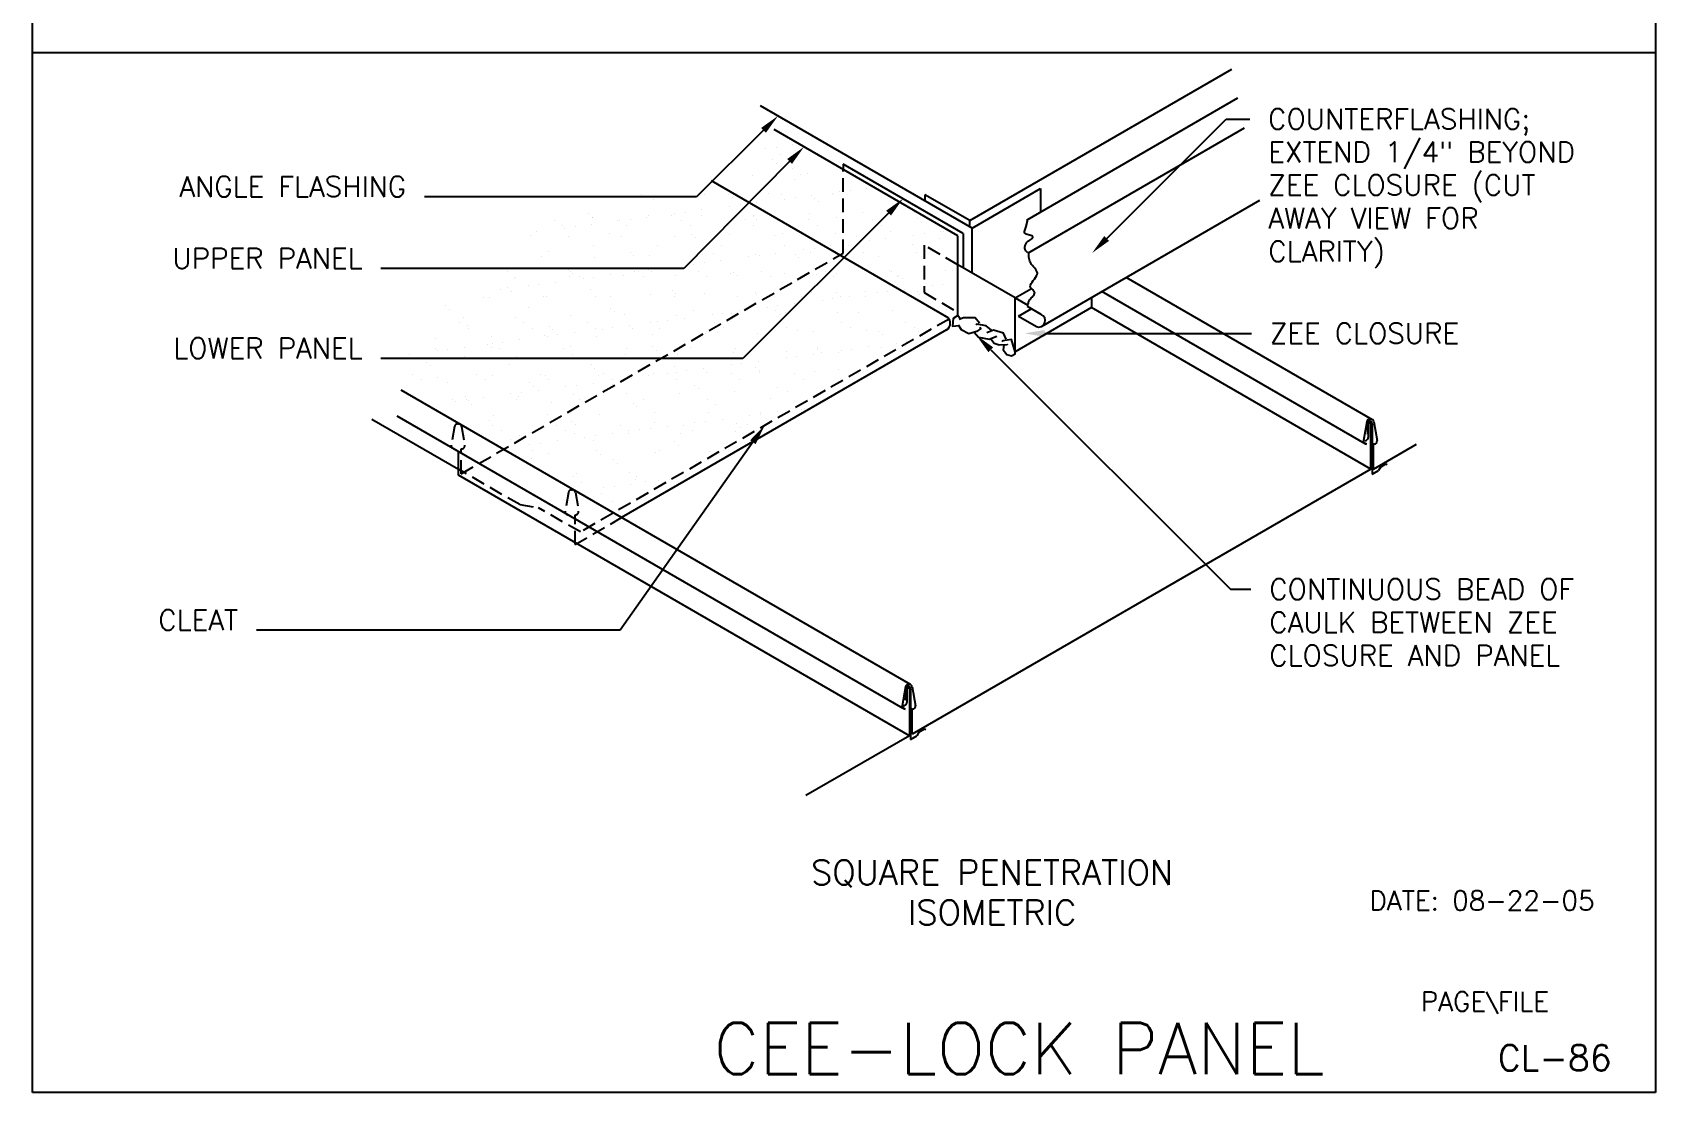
# Model space of a CAD drawing. Extents: x 0 to 79, y 0 to 105.
# Drawn here: x 0 to 79.4, y 0 to 51.8 of the extents above; entities that cross this region are included whole.
import ezdxf
from ezdxf.enums import TextEntityAlignment as Align

# ---------------------------------------------------------------- set-up
doc = ezdxf.new("R2010")
doc.units = 0
doc.header["$LTSCALE"] = 1.33333
doc.header["$MEASUREMENT"] = 0
doc.linetypes.add('HIDDENX2', pattern=[0.75, 0.5, -0.25])
doc.layers.get('0').update_dxf_attribs({"linetype": 'CONTINUOUS'})
for name, color, linetype in [('1', 7, 'CONTINUOUS'), ('BORDER', 7, 'CONTINUOUS'), ('CMP-FLSH', 7, 'CONTINUOUS'), ('DIM-TXT', 7, 'CONTINUOUS')]:
    doc.layers.add(name, color=color, linetype=linetype)
doc.styles.add('AU101S01', font='SIMPLEX.SHX')
doc.styles.add('ROMANS', font='romans', dxfattribs={"height": 1})

# ---------------------------------------------------------------- blocks, each defined once
blk = doc.blocks.new('*X1')
at = {"color": 0, "linetype": 'CONTINUOUS'}
for p, q in [((35.871, 46.149), (35.871, 46.149)), ((36.392, 46.217), (36.392, 46.217)), ((37.205, 46.325), (37.205, 46.325)), ((36.21, 45.603), (36.21, 45.603)), ((36.394, 45.434), (36.394, 45.434)), ((36.582, 45.847), (36.582, 45.847)), ((35.233, 44.812), (35.233, 44.812)), ((37.173, 45.17), (37.173, 45.17)), ((37.264, 44.637), (37.264, 44.637)), ((37.595, 44.901), (37.595, 44.901)), ((37.934, 44.909), (37.934, 44.909)), ((29.77, 43.917), (29.77, 43.917)), ((30.198, 43.847), (30.198, 43.847)), ((30.382, 43.679), (30.382, 43.679)), ((31.326, 43.789), (31.326, 43.789)), ((32.885, 43.923), (32.885, 43.923)), ((34.027, 43.886), (34.027, 43.886)), ((34.258, 43.759), (34.258, 43.759)), ((35.999, 43.929), (35.999, 43.929)), ((36.645, 43.92), (36.645, 43.92)), ((36.793, 43.681), (36.793, 43.681)), ((37.314, 43.75), (37.314, 43.75)), ((38.127, 43.857), (38.127, 43.857)), ((38.26, 43.725), (38.26, 43.725)), ((39.113, 43.934), (39.113, 43.934)), ((39.203, 43.908), (39.203, 43.908)), ((39.485, 44.036), (39.485, 44.036)), ((40.006, 44.104), (40.006, 44.104)), ((40.818, 44.211), (40.818, 44.211)), ((27.192, 42.97), (27.192, 42.97)), ((31.252, 42.881), (31.252, 42.881)), ((31.41, 42.972), (31.41, 42.972)), ((31.93, 43.041), (31.93, 43.041)), ((32.738, 42.897), (32.738, 42.897)), ((32.743, 43.148), (32.743, 43.148)), ((34.101, 43.327), (34.101, 43.327)), ((34.622, 43.395), (34.622, 43.395)), ((35.296, 42.885), (35.296, 42.885)), ((35.435, 43.502), (35.435, 43.502)), ((37.997, 42.982), (37.997, 42.982)), ((38.444, 43.556), (38.444, 43.556)), ((40.615, 43.016), (40.615, 43.016)), ((43.173, 43.003), (43.173, 43.003)), ((24.668, 42.085), (24.668, 42.085)), ((25.524, 42.643), (25.524, 42.643)), ((25.946, 42.375), (25.946, 42.375)), ((26.026, 42.264), (26.026, 42.264)), ((26.547, 42.332), (26.547, 42.332)), ((27.36, 42.439), (27.36, 42.439)), ((27.376, 42.801), (27.376, 42.801)), ((27.42, 42.767), (27.42, 42.767)), ((28.638, 42.649), (28.638, 42.649)), ((28.718, 42.618), (28.718, 42.618)), ((29.06, 42.38), (29.06, 42.38)), ((29.238, 42.687), (29.238, 42.687)), ((30.051, 42.794), (30.051, 42.794)), ((30.12, 42.864), (30.12, 42.864)), ((31.752, 42.655), (31.752, 42.655)), ((32.174, 42.386), (32.174, 42.386)), ((34.867, 42.66), (34.867, 42.66)), ((35.253, 42.847), (35.253, 42.847)), ((35.288, 42.392), (35.288, 42.392)), ((35.438, 42.678), (35.438, 42.678)), ((37.981, 42.666), (37.981, 42.666)), ((38.402, 42.397), (38.402, 42.397)), ((39.314, 42.759), (39.314, 42.759)), ((41.095, 42.672), (41.095, 42.672)), ((41.517, 42.403), (41.517, 42.403)), ((43.315, 42.724), (43.315, 42.724)), ((43.5, 42.555), (43.5, 42.555)), ((44.432, 42.098), (44.432, 42.098)), ((44.584, 42.111), (44.584, 42.111)), ((24.37, 41.923), (24.37, 41.923)), ((26.214, 41.841), (26.214, 41.841)), ((27.464, 41.408), (27.464, 41.408)), ((28.246, 42.004), (28.246, 42.004)), ((28.831, 41.875), (28.831, 41.875)), ((30.578, 41.413), (30.578, 41.413)), ((31.389, 41.862), (31.389, 41.862)), ((32.247, 41.969), (32.247, 41.969)), ((32.432, 41.8), (32.432, 41.8)), ((33.692, 41.419), (33.692, 41.419)), ((34.09, 41.96), (34.09, 41.96)), ((36.308, 41.881), (36.308, 41.881)), ((36.708, 41.993), (36.708, 41.993)), ((36.806, 41.424), (36.806, 41.424)), ((39.049, 41.389), (39.049, 41.389)), ((39.266, 41.981), (39.266, 41.981)), ((39.921, 41.43), (39.921, 41.43)), ((40.309, 41.847), (40.309, 41.847)), ((40.407, 41.568), (40.407, 41.568)), ((40.494, 41.678), (40.494, 41.678)), ((40.928, 41.636), (40.928, 41.636)), ((41.74, 41.743), (41.74, 41.743)), ((41.967, 42.078), (41.967, 42.078)), ((43.035, 41.436), (43.035, 41.436)), ((43.099, 41.922), (43.099, 41.922)), ((43.619, 41.991), (43.619, 41.991)), ((44.37, 41.758), (44.37, 41.758)), ((24.924, 40.852), (24.924, 40.852)), ((25.24, 41.126), (25.24, 41.126)), ((27.483, 40.84), (27.483, 40.84)), ((29.241, 41.092), (29.241, 41.092)), ((29.426, 40.923), (29.426, 40.923)), ((30.183, 40.937), (30.183, 40.937)), ((32.332, 40.505), (32.332, 40.505)), ((32.801, 40.97), (32.801, 40.97)), ((32.852, 40.573), (32.852, 40.573)), ((33.302, 41.003), (33.302, 41.003)), ((33.665, 40.68), (33.665, 40.68)), ((35.023, 40.859), (35.023, 40.859)), ((35.359, 40.958), (35.359, 40.958)), ((35.544, 40.928), (35.544, 40.928)), ((36.357, 41.035), (36.357, 41.035)), ((37.303, 40.969), (37.303, 40.969)), ((37.487, 40.8), (37.487, 40.8)), ((37.715, 41.213), (37.715, 41.213)), ((38.06, 41.055), (38.06, 41.055)), ((38.236, 41.282), (38.236, 41.282)), ((40.678, 41.089), (40.678, 41.089)), ((41.364, 40.88), (41.364, 40.88)), ((43.236, 41.077), (43.236, 41.077)), ((23.218, 40.134), (23.218, 40.134)), ((23.576, 39.817), (23.576, 39.817)), ((23.639, 39.865), (23.639, 39.865)), ((26.235, 40.214), (26.235, 40.214)), ((26.277, 39.914), (26.277, 39.914)), ((26.332, 40.139), (26.332, 40.139)), ((26.419, 40.045), (26.419, 40.045)), ((26.753, 39.871), (26.753, 39.871)), ((26.948, 39.796), (26.948, 39.796)), ((27.469, 39.864), (27.469, 39.864)), ((28.282, 39.971), (28.282, 39.971)), ((28.894, 39.948), (28.894, 39.948)), ((29.446, 40.145), (29.446, 40.145)), ((29.64, 40.15), (29.64, 40.15)), ((29.868, 39.876), (29.868, 39.876)), ((30.16, 40.219), (30.16, 40.219)), ((30.296, 40.126), (30.296, 40.126)), ((30.973, 40.326), (30.973, 40.326)), ((31.452, 39.936), (31.452, 39.936)), ((32.56, 40.151), (32.56, 40.151)), ((32.982, 39.882), (32.982, 39.882)), ((34.153, 40.033), (34.153, 40.033)), ((34.297, 40.091), (34.297, 40.091)), ((34.481, 39.922), (34.481, 39.922)), ((35.674, 40.156), (35.674, 40.156)), ((36.096, 39.888), (36.096, 39.888)), ((36.771, 40.066), (36.771, 40.066)), ((38.357, 40.003), (38.357, 40.003)), ((38.788, 40.162), (38.788, 40.162)), ((39.21, 39.893), (39.21, 39.893)), ((39.329, 40.054), (39.329, 40.054)), ((41.902, 40.167), (41.902, 40.167)), ((42.03, 40.151), (42.03, 40.151)), ((42.324, 39.899), (42.324, 39.899)), ((42.359, 39.968), (42.359, 39.968)), ((42.543, 39.8), (42.543, 39.8)), ((44.647, 40.185), (44.647, 40.185)), ((45.017, 40.173), (45.017, 40.173)), ((22.898, 39.263), (22.898, 39.263)), ((23.229, 39.336), (23.229, 39.336)), ((23.413, 39.167), (23.413, 39.167)), ((24.256, 39.442), (24.256, 39.442)), ((24.777, 39.51), (24.777, 39.51)), ((24.987, 38.925), (24.987, 38.925)), ((25.59, 39.617), (25.59, 39.617)), ((27.289, 39.248), (27.289, 39.248)), ((27.546, 38.913), (27.546, 38.913)), ((30.246, 39.01), (30.246, 39.01)), ((31.291, 39.214), (31.291, 39.214)), ((31.386, 38.909), (31.386, 38.909)), ((31.475, 39.045), (31.475, 39.045)), ((32.864, 39.044), (32.864, 39.044)), ((34.5, 38.915), (34.5, 38.915)), ((35.351, 39.125), (35.351, 39.125)), ((35.422, 39.031), (35.422, 39.031)), ((37.614, 38.92), (37.614, 38.92)), ((38.123, 39.129), (38.123, 39.129)), ((39.353, 39.091), (39.353, 39.091)), ((39.537, 38.922), (39.537, 38.922)), ((39.971, 38.921), (39.971, 38.921)), ((40.728, 38.926), (40.728, 38.926)), ((40.741, 39.162), (40.741, 39.162)), ((41.329, 39.1), (41.329, 39.1)), ((41.85, 39.169), (41.85, 39.169)), ((42.662, 39.276), (42.662, 39.276)), ((43.299, 39.15), (43.299, 39.15)), ((43.413, 39.002), (43.413, 39.002)), ((43.842, 38.932), (43.842, 38.932)), ((44.021, 39.454), (44.021, 39.454)), ((44.541, 39.523), (44.541, 39.523)), ((20.223, 38.459), (20.223, 38.459)), ((20.407, 38.29), (20.407, 38.29)), ((22.043, 38.892), (22.043, 38.892)), ((22.37, 38.892), (22.37, 38.892)), ((24.283, 38.37), (24.283, 38.37)), ((25.157, 38.898), (25.157, 38.898)), ((28.272, 38.903), (28.272, 38.903)), ((28.285, 38.336), (28.285, 38.336)), ((28.469, 38.167), (28.469, 38.167)), ((32.345, 38.247), (32.345, 38.247)), ((34.587, 38.212), (34.587, 38.212)), ((35.945, 38.391), (35.945, 38.391)), ((36.347, 38.213), (36.347, 38.213)), ((36.466, 38.46), (36.466, 38.46)), ((36.834, 38.139), (36.834, 38.139)), ((37.279, 38.567), (37.279, 38.567)), ((38.637, 38.746), (38.637, 38.746)), ((39.158, 38.814), (39.158, 38.814)), ((39.392, 38.127), (39.392, 38.127)), ((40.407, 38.125), (40.407, 38.125)), ((42.093, 38.224), (42.093, 38.224)), ((44.71, 38.258), (44.71, 38.258)), ((20.911, 37.624), (20.911, 37.624)), ((21.081, 37.903), (21.081, 37.903)), ((21.277, 37.493), (21.277, 37.493)), ((21.333, 37.355), (21.333, 37.355)), ((23.639, 37.89), (23.639, 37.89)), ((24.025, 37.629), (24.025, 37.629)), ((24.447, 37.361), (24.447, 37.361)), ((25.279, 37.458), (25.279, 37.458)), ((26.34, 37.988), (26.34, 37.988)), ((27.139, 37.635), (27.139, 37.635)), ((27.561, 37.366), (27.561, 37.366)), ((27.87, 37.328), (27.87, 37.328)), ((28.391, 37.397), (28.391, 37.397)), ((28.957, 38.021), (28.957, 38.021)), ((29.204, 37.504), (29.204, 37.504)), ((29.339, 37.37), (29.339, 37.37)), ((30.254, 37.641), (30.254, 37.641)), ((30.562, 37.683), (30.562, 37.683)), ((30.675, 37.372), (30.675, 37.372)), ((31.082, 37.751), (31.082, 37.751)), ((31.515, 38.009), (31.515, 38.009)), ((31.895, 37.858), (31.895, 37.858)), ((33.254, 38.037), (33.254, 38.037)), ((33.34, 37.335), (33.34, 37.335)), ((33.368, 37.646), (33.368, 37.646)), ((33.774, 38.105), (33.774, 38.105)), ((33.789, 37.378), (33.789, 37.378)), ((34.216, 38.106), (34.216, 38.106)), ((36.482, 37.652), (36.482, 37.652)), ((36.531, 38.044), (36.531, 38.044)), ((36.904, 37.383), (36.904, 37.383)), ((39.596, 37.658), (39.596, 37.658)), ((40.018, 37.389), (40.018, 37.389)), ((42.71, 37.663), (42.71, 37.663)), ((43.132, 37.395), (43.132, 37.395)), ((44.408, 38.09), (44.408, 38.09)), ((44.593, 37.921), (44.593, 37.921)), ((19.732, 36.868), (19.732, 36.868)), ((22.272, 36.58), (22.272, 36.58)), ((22.433, 36.965), (22.433, 36.965)), ((22.487, 36.619), (22.487, 36.619)), ((23.007, 36.688), (23.007, 36.688)), ((23.82, 36.795), (23.82, 36.795)), ((25.05, 36.998), (25.05, 36.998)), ((25.178, 36.974), (25.178, 36.974)), ((25.463, 37.289), (25.463, 37.289)), ((25.699, 37.042), (25.699, 37.042)), ((26.512, 37.149), (26.512, 37.149)), ((27.609, 36.986), (27.609, 36.986)), ((30.309, 37.083), (30.309, 37.083)), ((32.927, 37.117), (32.927, 37.117)), ((33.525, 37.166), (33.525, 37.166)), ((35.485, 37.104), (35.485, 37.104)), ((37.401, 37.247), (37.401, 37.247)), ((38.186, 37.202), (38.186, 37.202)), ((40.804, 37.235), (40.804, 37.235)), ((41.402, 37.213), (41.402, 37.213)), ((41.587, 37.044), (41.587, 37.044)), ((42.251, 36.632), (42.251, 36.632)), ((42.772, 36.701), (42.772, 36.701)), ((43.362, 37.223), (43.362, 37.223)), ((43.584, 36.808), (43.584, 36.808)), ((18.437, 36.086), (18.437, 36.086)), ((18.526, 35.942), (18.526, 35.942)), ((19.737, 36.382), (19.737, 36.382)), ((19.795, 36.265), (19.795, 36.265)), ((20.315, 36.334), (20.315, 36.334)), ((21.128, 36.441), (21.128, 36.441)), ((21.144, 35.976), (21.144, 35.976)), ((22.457, 36.412), (22.457, 36.412)), ((22.851, 36.388), (22.851, 36.388)), ((23.702, 35.963), (23.702, 35.963)), ((25.965, 36.394), (25.965, 36.394)), ((26.333, 36.492), (26.333, 36.492)), ((26.403, 36.061), (26.403, 36.061)), ((29.02, 36.094), (29.02, 36.094)), ((29.079, 36.399), (29.079, 36.399)), ((30.334, 36.458), (30.334, 36.458)), ((30.519, 36.289), (30.519, 36.289)), ((31.578, 36.082), (31.578, 36.082)), ((32.193, 36.405), (32.193, 36.405)), ((34.279, 36.179), (34.279, 36.179)), ((34.395, 36.369), (34.395, 36.369)), ((35.308, 36.411), (35.308, 36.411)), ((35.509, 35.745), (35.509, 35.745)), ((36.867, 35.923), (36.867, 35.923)), ((36.897, 36.213), (36.897, 36.213)), ((37.388, 35.992), (37.388, 35.992)), ((38.201, 36.099), (38.201, 36.099)), ((38.396, 36.335), (38.396, 36.335)), ((38.422, 36.416), (38.422, 36.416)), ((38.581, 36.166), (38.581, 36.166)), ((39.455, 36.2), (39.455, 36.2)), ((39.559, 36.278), (39.559, 36.278)), ((40.08, 36.346), (40.08, 36.346)), ((40.893, 36.453), (40.893, 36.453)), ((41.536, 36.422), (41.536, 36.422)), ((42.156, 36.298), (42.156, 36.298)), ((42.457, 36.247), (42.457, 36.247)), ((18.605, 35.114), (18.605, 35.114)), ((19.266, 35.703), (19.266, 35.703)), ((19.451, 35.534), (19.451, 35.534)), ((19.795, 34.941), (19.795, 34.941)), ((21.719, 35.12), (21.719, 35.12)), ((22.496, 35.038), (22.496, 35.038)), ((23.327, 35.614), (23.327, 35.614)), ((24.833, 35.125), (24.833, 35.125)), ((25.113, 35.071), (25.113, 35.071)), ((27.328, 35.58), (27.328, 35.58)), ((27.513, 35.411), (27.513, 35.411)), ((27.672, 35.059), (27.672, 35.059)), ((27.947, 35.131), (27.947, 35.131)), ((30.126, 35.036), (30.126, 35.036)), ((30.372, 35.157), (30.372, 35.157)), ((31.061, 35.137), (31.061, 35.137)), ((31.389, 35.492), (31.389, 35.492)), ((31.484, 35.215), (31.484, 35.215)), ((32.004, 35.283), (32.004, 35.283)), ((32.817, 35.39), (32.817, 35.39)), ((32.99, 35.19), (32.99, 35.19)), ((34.175, 35.142), (34.175, 35.142)), ((34.176, 35.569), (34.176, 35.569)), ((34.696, 35.638), (34.696, 35.638)), ((35.39, 35.457), (35.39, 35.457)), ((35.548, 35.178), (35.548, 35.178)), ((35.574, 35.288), (35.574, 35.288)), ((37.289, 35.148), (37.289, 35.148)), ((38.249, 35.275), (38.249, 35.275)), ((39.451, 35.369), (39.451, 35.369)), ((40.404, 35.154), (40.404, 35.154)), ((40.867, 35.308), (40.867, 35.308)), ((19.026, 34.845), (19.026, 34.845)), ((20.321, 34.737), (20.321, 34.737)), ((22.14, 34.851), (22.14, 34.851)), ((23.409, 34.152), (23.409, 34.152)), ((23.929, 34.22), (23.929, 34.22)), ((24.322, 34.702), (24.322, 34.702)), ((24.506, 34.533), (24.506, 34.533)), ((24.742, 34.327), (24.742, 34.327)), ((25.255, 34.857), (25.255, 34.857)), ((26.1, 34.506), (26.1, 34.506)), ((26.621, 34.575), (26.621, 34.575)), ((27.434, 34.682), (27.434, 34.682)), ((28.369, 34.862), (28.369, 34.862)), ((28.383, 34.614), (28.383, 34.614)), ((28.792, 34.86), (28.792, 34.86)), ((29.083, 34.167), (29.083, 34.167)), ((29.313, 34.929), (29.313, 34.929)), ((31.483, 34.868), (31.483, 34.868)), ((31.641, 34.155), (31.641, 34.155)), ((32.384, 34.58), (32.384, 34.58)), ((32.568, 34.411), (32.568, 34.411)), ((34.342, 34.252), (34.342, 34.252)), ((34.597, 34.874), (34.597, 34.874)), ((36.444, 34.491), (36.444, 34.491)), ((36.96, 34.286), (36.96, 34.286)), ((37.711, 34.879), (37.711, 34.879)), ((18.589, 34.015), (18.589, 34.015)), ((19.359, 33.618), (19.359, 33.618)), ((20.544, 33.878), (20.544, 33.878)), ((20.717, 33.797), (20.717, 33.797)), ((21.207, 34.049), (21.207, 34.049)), ((21.237, 33.866), (21.237, 33.866)), ((21.316, 33.825), (21.316, 33.825)), ((21.5, 33.656), (21.5, 33.656)), ((22.05, 33.973), (22.05, 33.973)), ((23.659, 33.884), (23.659, 33.884)), ((23.765, 34.037), (23.765, 34.037)), ((25.376, 33.736), (25.376, 33.736)), ((26.466, 34.134), (26.466, 34.134)), ((26.773, 33.89), (26.773, 33.89)), ((29.378, 33.702), (29.378, 33.702)), ((29.562, 33.533), (29.562, 33.533)), ((29.887, 33.895), (29.887, 33.895)), ((33.001, 33.901), (33.001, 33.901)), ((33.438, 33.613), (33.438, 33.613)), ((36.115, 33.907), (36.115, 33.907)), ((37.44, 33.579), (37.44, 33.579)), ((37.624, 33.41), (37.624, 33.41)), ((37.789, 33.456), (37.789, 33.456)), ((22.37, 32.859), (22.37, 32.859)), ((22.526, 32.616), (22.526, 32.616)), ((22.559, 33.111), (22.559, 33.111)), ((25.176, 33.145), (25.176, 33.145)), ((25.641, 32.621), (25.641, 32.621)), ((26.372, 32.824), (26.372, 32.824)), ((26.556, 32.655), (26.556, 32.655)), ((27.735, 33.132), (27.735, 33.132)), ((28.755, 32.627), (28.755, 32.627)), ((30.432, 32.736), (30.432, 32.736)), ((30.435, 33.23), (30.435, 33.23)), ((31.048, 32.568), (31.048, 32.568)), ((31.869, 32.633), (31.869, 32.633)), ((32.406, 32.747), (32.406, 32.747)), ((32.926, 32.815), (32.926, 32.815)), ((33.053, 33.263), (33.053, 33.263)), ((33.739, 32.923), (33.739, 32.923)), ((34.434, 32.701), (34.434, 32.701)), ((34.983, 32.638), (34.983, 32.638)), ((35.098, 33.101), (35.098, 33.101)), ((35.611, 33.251), (35.611, 33.251)), ((35.618, 33.17), (35.618, 33.17)), ((36.431, 33.277), (36.431, 33.277)), ((22.948, 32.347), (22.948, 32.347)), ((23.366, 31.947), (23.366, 31.947)), ((23.55, 31.778), (23.55, 31.778)), ((23.828, 32.11), (23.828, 32.11)), ((25.664, 31.859), (25.664, 31.859)), ((26.062, 32.353), (26.062, 32.353)), ((26.529, 32.207), (26.529, 32.207)), ((27.022, 32.038), (27.022, 32.038)), ((27.426, 31.858), (27.426, 31.858)), ((27.543, 32.107), (27.543, 32.107)), ((28.356, 32.214), (28.356, 32.214)), ((29.146, 32.24), (29.146, 32.24)), ((29.176, 32.358), (29.176, 32.358)), ((29.714, 32.393), (29.714, 32.393)), ((30.235, 32.461), (30.235, 32.461)), ((31.427, 31.824), (31.427, 31.824)), ((31.704, 32.228), (31.704, 32.228)), ((32.291, 32.364), (32.291, 32.364)), ((34.405, 32.326), (34.405, 32.326)), ((34.618, 32.533), (34.618, 32.533)), ((35.405, 32.37), (35.405, 32.37)), ((22.972, 31.505), (22.972, 31.505)), ((24.331, 31.684), (24.331, 31.684)), ((24.42, 30.98), (24.42, 30.98)), ((24.466, 31.38), (24.466, 31.38)), ((24.851, 31.752), (24.851, 31.752)), ((25.239, 31.218), (25.239, 31.218)), ((27.58, 31.385), (27.58, 31.385)), ((27.798, 31.206), (27.798, 31.206)), ((30.498, 31.303), (30.498, 31.303)), ((30.694, 31.391), (30.694, 31.391)), ((31.612, 31.655), (31.612, 31.655)), ((33.116, 31.336), (33.116, 31.336)), ((33.809, 31.397), (33.809, 31.397)), ((26.592, 30.28), (26.592, 30.28)), ((28.421, 30.946), (28.421, 30.946)), ((28.606, 30.777), (28.606, 30.777)), ((29.209, 30.314), (29.209, 30.314)), ((31.767, 30.301), (31.767, 30.301)), ((32.482, 30.858), (32.482, 30.858)), ((26.448, 30.117), (26.448, 30.117)), ((26.87, 29.848), (26.87, 29.848)), ((27.944, 29.57), (27.944, 29.57)), ((28.465, 29.639), (28.465, 29.639)), ((29.278, 29.746), (29.278, 29.746)), ((29.476, 29.98), (29.476, 29.98)), ((29.562, 30.123), (29.562, 30.123)), ((29.984, 29.854), (29.984, 29.854)), ((30.636, 29.925), (30.636, 29.925)), ((31.157, 29.993), (31.157, 29.993)), ((31.97, 30.1), (31.97, 30.1)), ((27.861, 29.279), (27.861, 29.279)), ((28.388, 28.881), (28.388, 28.881)), ((30.471, 29.068), (30.471, 29.068)), ((30.561, 29.376), (30.561, 29.376)), ((29.272, 28.387), (29.272, 28.387))]:
    blk.add_line(p, q, dxfattribs=at)

msp = doc.modelspace()

# ---------------------------------------------------------------- linework, layer by layer
at = {"color": 5, "linetype": 'CONTINUOUS'}
for p, q in [((0, 0), (0, 104.7)), ((79.4, 104.7), (79.4, 0)), ((0, 50.85), (79.4, 50.85)), ((79.4, 0), (0, 0))]:
    msp.add_line(p, q, dxfattribs=at)
at = {"layer": 'CMP-FLSH', "color": 1, "linetype": 'CONTINUOUS'}
for p, q in [((45.857, 42.625), (58.675, 50.025)), ((48.659, 42.671), (58.974, 48.626)), ((45.969, 42.263), (35.612, 48.243)), ((45.265, 41.889), (36.284, 47.075)), ((48.688, 41.042), (59.287, 47.161)), ((45.524, 42.005), (39.653, 45.395)), ((39.653, 45.395), (39.653, 45.092)), ((44.714, 37.931), (33.223, 44.565)), ((45.857, 42.625), (43.659, 43.893)), ((43.659, 43.893), (43.659, 43.591)), ((45.969, 42.263), (49.307, 44.19)), ((49.307, 44.19), (49.307, 43.045)), ((49.359, 37.455), (60.043, 43.623)), ((45.857, 42.383), (45.857, 42.625)), ((45.969, 40.073), (45.969, 42.263)), ((45.265, 37.987), (45.265, 41.889)), ((45.524, 42.005), (45.524, 40.322)), ((48.071, 38.852), (45.265, 40.472)), ((65.554, 32.89), (53.504, 39.848)), ((48.071, 38.852), (48.865, 39.31)), ((65.194, 31.722), (52.312, 39.16)), ((48.071, 36.219), (48.071, 38.852)), ((48.071, 38.852), (48.688, 38.496)), ((51.803, 38.374), (48.071, 36.219)), ((48.235, 37.954), (48.864, 38.317)), ((49.343, 38.041), (48.684, 38.421)), ((51.803, 38.866), (51.803, 38.374)), ((65.476, 30.48), (51.803, 38.374)), ((48.235, 37.954), (49.113, 37.447)), ((44.714, 37.281), (28.819, 28.105)), ((42.959, 19.942), (18.029, 34.335)), ((16.607, 32.918), (20.848, 30.47)), ((42.59, 18.779), (17.849, 33.063)), ((65.279, 32.794), (65.118, 31.873)), ((65.323, 32.247), (65.323, 32.699)), ((65.492, 32.779), (65.331, 32.873)), ((65.36, 32.069), (65.36, 32.708)), ((65.448, 32.761), (65.39, 32.794)), ((65.404, 32.803), (65.405, 32.803)), ((65.424, 32.916), (65.471, 32.916)), ((65.476, 30.48), (65.476, 32.708)), ((65.531, 32.699), (65.531, 30.225)), ((65.616, 32.794), (65.776, 31.873)), ((65.263, 31.701), (65.147, 31.768)), ((20.848, 30.179), (20.848, 31.331)), ((65.605, 31.701), (65.531, 31.743)), ((65.605, 30.48), (65.605, 31.701)), ((65.631, 31.701), (65.605, 31.701)), ((65.605, 30.48), (67.702, 31.691)), ((42.901, 17.446), (20.848, 30.179)), ((65.476, 30.48), (43.029, 17.52)), ((65.531, 30.225), (65.843, 30.405)), ((65.938, 30.58), (65.843, 30.405)), ((65.938, 30.58), (66.21, 30.737)), ((66.21, 30.737), (66.276, 30.703)), ((42.917, 19.819), (42.756, 19.913)), ((42.849, 19.956), (42.895, 19.956)), ((42.704, 19.834), (42.543, 18.913)), ((42.737, 19.206), (42.601, 19.285)), ((42.747, 19.287), (42.747, 19.739)), ((42.784, 19.109), (42.784, 19.748)), ((42.872, 19.801), (42.815, 19.834)), ((42.901, 19.748), (42.901, 17.446)), ((42.956, 19.739), (42.956, 17.265)), ((43.04, 19.834), (43.201, 18.913)), ((42.613, 18.903), (42.545, 18.943)), ((43.029, 18.741), (42.956, 18.783)), ((43.029, 17.52), (43.029, 18.741)), ((43.362, 17.62), (43.268, 17.445)), ((43.362, 17.62), (43.634, 17.777)), ((43.634, 17.777), (43.701, 17.743)), ((42.901, 17.446), (37.833, 14.52)), ((42.956, 17.265), (43.268, 17.445))]:
    msp.add_line(p, q, dxfattribs=at)
at = {"layer": 'CMP-FLSH', "color": 9, "linetype": 'HIDDENX2'}
for p, q in [((39.653, 41.035), (39.653, 45.129)), ((45.265, 40.472), (43.617, 41.423)), ((43.617, 41.423), (43.617, 39.106)), ((20.976, 30.252), (39.653, 41.035)), ((43.617, 39.106), (45.265, 38.155)), ((44.837, 37.816), (26.802, 27.404)), ((20.651, 32.567), (20.49, 31.646)), ((20.796, 32.688), (20.843, 32.688)), ((20.987, 32.567), (21.148, 31.646)), ((20.976, 30.252), (20.976, 31.476)), ((23.835, 28.745), (20.848, 30.47)), ((26.366, 29.463), (26.413, 29.463)), ((23.835, 28.745), (24.763, 28.581)), ((26.221, 29.341), (26.06, 28.42)), ((26.557, 29.341), (26.718, 28.42)), ((26.802, 27.404), (24.763, 28.581)), ((26.546, 26.793), (26.546, 28.248)), ((26.546, 26.793), (28.819, 28.105))]:
    msp.add_line(p, q, dxfattribs=at)
at = {"layer": 'CMP-FLSH', "color": 14, "linetype": 'CONTINUOUS'}
for p, q in [((39.653, 41.079), (39.653, 41.079)), ((42.828, 19.843), (42.83, 19.843)), ((42.688, 18.741), (42.572, 18.808)), ((43.056, 18.741), (43.029, 18.741))]:
    msp.add_line(p, q, dxfattribs=at)
at = {"layer": 'CMP-FLSH', "color": 1, "linetype": 'CONTINUOUS'}
for points in [[(48.673, 41.067, 0), (48.655, 41.083, 0), (48.637, 41.102, 0), (48.618, 41.126, 0), (48.601, 41.153, 0), (48.584, 41.181, 0), (48.57, 41.209, 0), (48.558, 41.237, 0), (48.55, 41.262, 0), (48.545, 41.285, 0), (48.545, 41.311, 0), (48.549, 41.342, 0), (48.556, 41.374, 0), (48.566, 41.409, 0), (48.578, 41.443, 0), (48.592, 41.477, 0), (48.606, 41.508, 0), (48.62, 41.536, 0), (48.634, 41.559, 0), (48.66, 41.588, 0), (48.698, 41.617, 0), (48.743, 41.646, 0), (48.792, 41.675, 0), (48.84, 41.705, 0), (48.883, 41.735, 0), (48.918, 41.767, 0), (48.939, 41.799, 0), (48.944, 41.833, 0), (48.928, 41.864, 0), (48.893, 41.888, 0), (48.845, 41.906, 0), (48.787, 41.921, 0), (48.726, 41.934, 0), (48.667, 41.948, 0), (48.613, 41.965, 0), (48.571, 41.987, 0), (48.545, 42.015, 0), (48.535, 42.051, 0), (48.536, 42.093, 0), (48.545, 42.14, 0), (48.559, 42.191, 0), (48.577, 42.243, 0), (48.595, 42.294, 0), (48.613, 42.343, 0), (48.626, 42.387, 0), (48.634, 42.426, 0)], [(48.634, 42.426, 0), (48.672, 42.603, 0), (48.659, 42.671, 0)], [(48.684, 38.421, 0), (48.688, 38.45, 0), (48.693, 38.484, 0), (48.701, 38.521, 0), (48.71, 38.559, 0), (48.72, 38.598, 0), (48.732, 38.635, 0), (48.743, 38.671, 0), (48.755, 38.703, 0), (48.767, 38.73, 0), (48.789, 38.765, 0), (48.82, 38.804, 0), (48.857, 38.845, 0), (48.897, 38.887, 0), (48.937, 38.93, 0), (48.974, 38.973, 0), (49.004, 39.015, 0), (49.025, 39.056, 0), (49.033, 39.095, 0), (49.026, 39.128, 0), (49.006, 39.163, 0), (48.977, 39.199, 0), (48.942, 39.236, 0), (48.906, 39.273, 0), (48.871, 39.31, 0), (48.841, 39.346, 0), (48.82, 39.381, 0), (48.811, 39.414, 0), (48.821, 39.478, 0), (48.853, 39.547, 0), (48.9, 39.62, 0), (48.957, 39.696, 0), (49.018, 39.772, 0), (49.075, 39.847, 0), (49.123, 39.92, 0), (49.155, 39.989, 0), (49.166, 40.053, 0), (49.154, 40.11, 0), (49.125, 40.17, 0), (49.082, 40.233, 0), (49.032, 40.297, 0), (48.977, 40.362, 0), (48.924, 40.426, 0), (48.875, 40.488, 0), (48.836, 40.546, 0), (48.811, 40.601, 0), (48.797, 40.648, 0), (48.78, 40.708, 0), (48.763, 40.776, 0), (48.748, 40.848, 0), (48.739, 40.918, 0), (48.736, 40.983, 0), (48.743, 41.039, 0), (48.761, 41.08, 0), (48.793, 41.102, 0)]]:
    msp.add_polyline3d(points, dxfattribs=at)
at = {"layer": 'CMP-FLSH', "color": 6, "linetype": 'CONTINUOUS'}
for points in [[(45.392, 37.815, 0), (45.263, 37.993, 0), (45.036, 37.848, 0), (45.004, 37.459, 0), (45.328, 37.493, 0), (45.328, 37.493, 0)], [(45.293, 37.54, 0), (45.429, 37.306, 0), (45.806, 37.108, 0), (46.25, 37.24, 0), (46.386, 37.333, 0), (46.364, 37.414, 0)], [(46.326, 37.614, 0), (46.109, 37.867, 0), (45.554, 37.877, 0), (45.332, 37.792, 0), (45.332, 37.792, 0)], [(46.919, 37.267, 0), (46.66, 37.489, 0), (46.196, 37.569, 0), (46.164, 37.514, 0)], [(46.069, 37.168, 0), (46.273, 36.935, 0), (46.797, 36.831, 0), (47.184, 36.971, 0), (47.184, 36.971, 0)], [(47.632, 36.833, 0), (47.502, 37.122, 0), (47.016, 37.267, 0), (46.692, 37.133, 0), (46.692, 37.133, 0)], [(46.888, 36.854, 0), (47.047, 36.636, 0), (47.297, 36.55, 0), (47.684, 36.565, 0), (47.684, 36.55, 0)], [(48.071, 36.219, 0), (47.891, 36.822, 0), (47.47, 36.756, 0), (47.438, 36.7, 0)], [(47.525, 36.542, 0), (47.479, 36.308, 0), (47.661, 36.082, 0), (47.889, 36.011, 0), (48.071, 36.121, 0), (48.071, 36.245, 0), (48.071, 36.245, 0)]]:
    msp.add_polyline3d(points, dxfattribs=at)
at = {"layer": 'CMP-FLSH', "color": 1, "linetype": 'CONTINUOUS'}
for centre, radius, start, end in [((44.526, 37.606), 0.375, 299.99991, 59.99999), ((49.227, 37.744), 0.318, 249.01749, 68.53971), ((65.424, 32.769), 0.147, 90.00071, 170.10298), ((65.426, 32.699), 0.104, 90.00389, 180.00032), ((65.418, 32.708), 0.0583, 0.01499, 179.98501), ((65.428, 32.699), 0.104, 0.01047, 89.99163), ((65.471, 32.769), 0.147, 9.90752, 89.99623), ((65.263, 31.848), 0.147, 170.09888, 270.00363), ((65.154, 32.067), 0.206, 279.85989, 0.74088), ((65.068, 32.238), 0.255, 343.59146, 1.94932), ((65.631, 31.848), 0.147, 269.99541, 9.90356), ((42.849, 19.809), 0.147, 90.00155, 170.09888), ((42.895, 19.809), 0.147, 9.90374, 89.99732), ((42.578, 19.107), 0.206, 279.86172, 0.73904), ((42.493, 19.278), 0.255, 343.57819, 1.96793), ((42.851, 19.739), 0.104, 90.00055, 179.99313), ((42.843, 19.748), 0.0583, 0.01874, 179.98126), ((42.852, 19.739), 0.104, 0.00688, 89.99523), ((42.688, 18.888), 0.147, 170.10416, 270.00133), ((43.056, 18.888), 0.147, 269.99729, 9.90317)]:
    msp.add_arc(centre, radius, start, end, dxfattribs=at)
at = {"layer": 'CMP-FLSH', "color": 9, "linetype": 'HIDDENX2'}
for centre, start, end in [((20.796, 32.541), 89.99392, 170.10726), ((20.843, 32.541), 9.89274, 90.00608), ((20.635, 31.62), 170.10201, 231.42704), ((21.003, 31.62), 259.42773, 9.89341), ((26.366, 29.316), 89.99917, 170.10201), ((26.413, 29.316), 9.89406, 90.00254), ((26.205, 28.395), 170.10569, 269.99808), ((26.573, 28.395), 270.00144, 9.89554)]:
    msp.add_arc(centre, 0.147, start, end, dxfattribs=at)
at = {"layer": 'DIM-TXT', "color": 3, "linetype": 'CONTINUOUS'}
for p, q in [((35.763, 47.042), (32.49, 43.792)), ((52.55, 41.756), (58.396, 47.595)), ((58.396, 47.595), (59.547, 47.595)), ((37.04, 45.521), (31.862, 40.281)), ((32.49, 43.792), (19.182, 43.792)), ((41.88, 42.994), (34.75, 35.892)), ((31.862, 40.281), (17.048, 40.281)), ((49.524, 37.115), (59.635, 37.115)), ((34.75, 35.892), (17.048, 35.892)), ((46.882, 36.314), (58.603, 24.606)), ((35.243, 31.793), (28.754, 22.6)), ((58.603, 24.606), (59.603, 24.606)), ((28.754, 22.6), (10.954, 22.6))]:
    msp.add_line(p, q, dxfattribs=at)
for points in [[(35.646, 47.16), (35.881, 46.923), (36.473, 47.746)], [(36.921, 45.638), (37.158, 45.404), (37.743, 46.232)], [(41.763, 43.112), (41.998, 42.876), (42.589, 43.7)], [(52.668, 41.638), (52.432, 41.874), (51.842, 41.049)], [(46.764, 36.196), (46.999, 36.432), (46.174, 37.021)], [(49.524, 36.948), (49.524, 37.282), (48.524, 37.115)], [(35.106, 31.889), (35.379, 31.697), (35.819, 32.61)]]:
    msp.add_solid(points, dxfattribs=at)

# ---------------------------------------------------------------- block references
msp.add_blockref('*X1', (0, 0), dxfattribs=at)

# ---------------------------------------------------------------- texts
at = {"layer": '1', "color": 7, "style": 'AU101S01'}
for s, p in [('DATE: 08-22-05', (65.403, 8.91)), ('PAGE\\FILE', (67.914, 3.978))]:
    msp.add_text(s, height=0.945, dxfattribs=at).set_placement(p)
at = {"layer": 'BORDER', "color": 3, "linetype": 'CONTINUOUS', "style": 'ROMANS'}
for s, p in [('SQUARE PENETRATION', (46.948, 10.159)), ('ISOMETRIC', (46.948, 8.203))]:
    msp.add_text(s, height=1.2085, dxfattribs=at).set_placement(p, align=Align.CENTER)
at = {"layer": 'BORDER', "color": 5, "style": 'ROMANS'}
msp.add_text('CEE-LOCK PANEL', height=2.5, dxfattribs=at).set_placement((48.261, 2.154), align=Align.MIDDLE)
at = {"layer": 'BORDER', "color": 2, "linetype": 'CONTINUOUS', "style": 'ROMANS'}
msp.add_text('CL-86', height=1.25, dxfattribs=at).set_placement((74.468, 1.695), align=Align.MIDDLE)
at = {"layer": 'DIM-TXT', "color": 3, "linetype": 'CONTINUOUS', "style": 'ROMANS'}
for s, p in [('COUNTERFLASHING;', (60.447, 47.095)), ('EXTEND 1/4" BEYOND', (60.457, 45.485)), ('ZEE CLOSURE (CUT', (60.457, 43.866)), ('AWAY VIEW FOR', (60.457, 42.247)), ('CLARITY)', (60.457, 40.628)), ('ZEE CLOSURE', (60.535, 36.615)), ('CONTINUOUS BEAD OF', (60.503, 24.106)), ('CAULK BETWEEN ZEE', (60.505, 22.486)), ('CLOSURE AND PANEL', (60.505, 20.867))]:
    msp.add_text(s, height=1, dxfattribs=at).set_placement(p)
for s, p in [('ANGLE FLASHING', (18.282, 43.792)), ('UPPER PANEL', (16.148, 40.281)), ('LOWER PANEL', (16.148, 35.892)), ('CLEAT', (10.054, 22.6))]:
    msp.add_text(s, height=1, dxfattribs=at).set_placement(p, align=Align.RIGHT)

doc.saveas('drawing.dxf')
